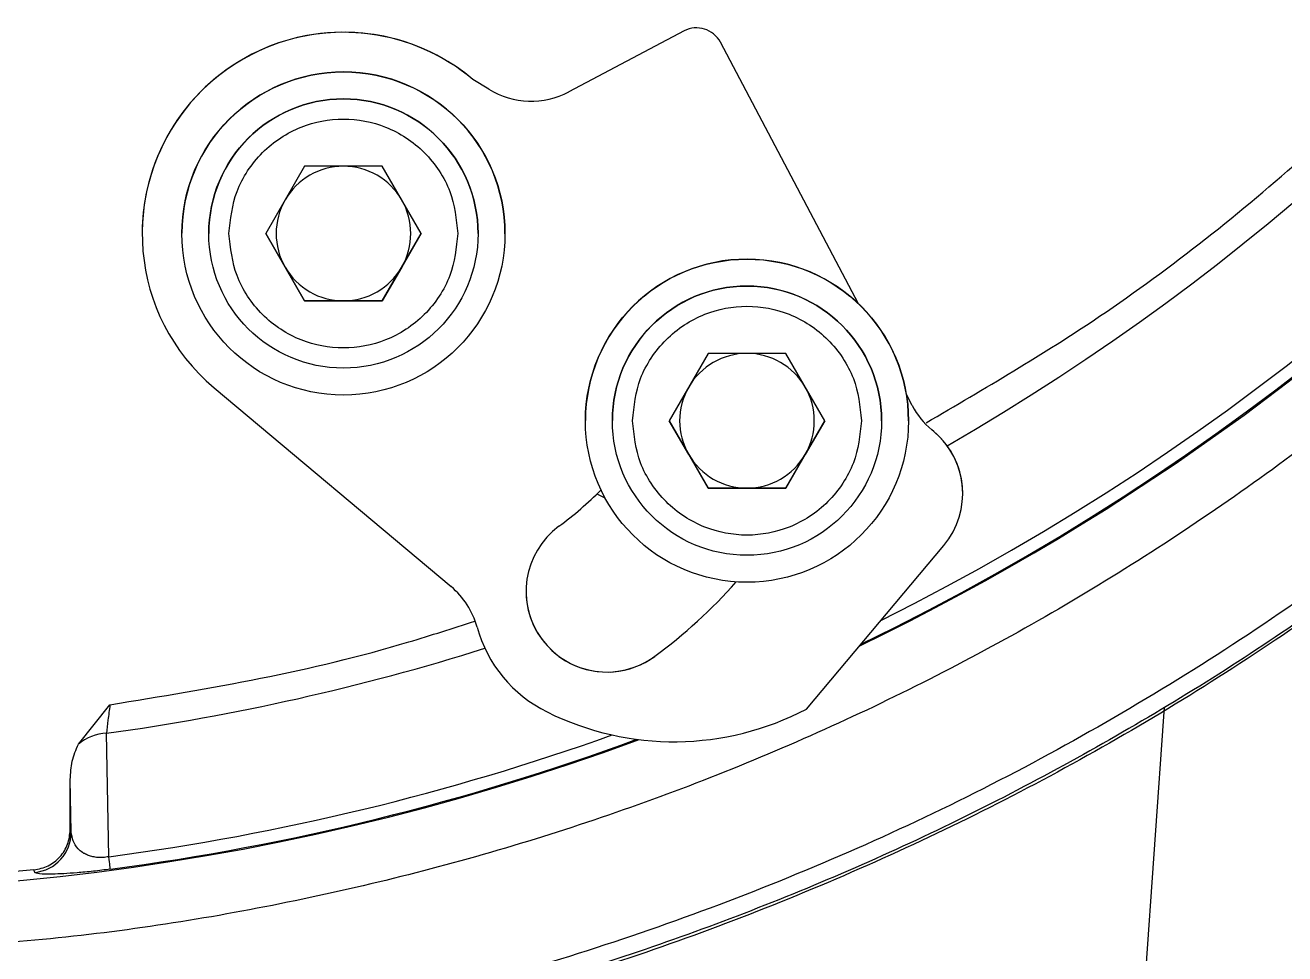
# Model space of a CAD drawing. Header units: millimetres. Extents: x 1953 to 4389, y 564 to 2287.
# Drawn here: x 2614.29 to 2661.08, y 1935.19 to 1969.67 of the extents above; entities that cross this region are included whole.
import ezdxf

# ---------------------------------------------------------------- set-up
doc = ezdxf.new("R2010")
doc.units = ezdxf.units.MM

msp = doc.modelspace()

# ---------------------------------------------------------------- linework, layer by layer
at = {"color": 7, "linetype": 'Continuous', "lineweight": 25}
for p, q in [((2638.763, 1969.46), (2634.483, 1967.201)), ((2638.763, 1969.46), (2634.483, 1967.201)), ((2638.763, 1969.46), (2638.763, 1969.46)), ((2645.242, 1959.327), (2640.114, 1969.042)), ((2640.114, 1969.042), (2640.114, 1969.042)), ((2645.242, 1959.327), (2640.114, 1969.042)), ((2631.518, 1967.295), (2630.917, 1967.662)), ((2630.917, 1967.662), (2630.917, 1967.662)), ((2631.518, 1967.295), (2630.917, 1967.662)), ((2631.518, 1967.295), (2631.518, 1967.295)), ((2634.483, 1967.201), (2634.483, 1967.201)), ((2624.67, 1964.437), (2623.226, 1961.937)), ((2627.556, 1964.437), (2624.67, 1964.437)), ((2629, 1961.937), (2627.556, 1964.437)), ((2618.639, 1961.945), (2618.639, 1961.945)), ((2620.113, 1961.943), (2620.113, 1961.943)), ((2621.113, 1961.942), (2621.113, 1961.942)), ((2623.226, 1961.937), (2624.67, 1959.437)), ((2623.948, 1960.687), (2623.226, 1961.937)), ((2627.556, 1959.437), (2629, 1961.937)), ((2629, 1961.937), (2628.278, 1960.687)), ((2631.113, 1961.931), (2631.113, 1961.931)), ((2632.113, 1961.93), (2632.113, 1961.93)), ((2624.67, 1959.437), (2623.948, 1960.687)), ((2628.278, 1960.687), (2627.556, 1959.437)), ((2624.67, 1959.437), (2627.556, 1959.437)), ((2624.67, 1959.437), (2624.67, 1959.437)), ((2626.113, 1959.437), (2624.67, 1959.437)), ((2627.556, 1959.437), (2626.113, 1959.437)), ((2627.556, 1959.437), (2627.556, 1959.437)), ((2639.658, 1957.485), (2638.214, 1954.985)), ((2642.545, 1957.485), (2639.658, 1957.485)), ((2643.988, 1954.985), (2642.545, 1957.485)), ((2621.309, 1956.211), (2630.111, 1948.825)), ((2647.238, 1955.545), (2647.023, 1955.953)), ((2647.238, 1955.545), (2647.023, 1955.953)), ((2647.238, 1955.545), (2647.238, 1955.545)), ((2635.101, 1954.991), (2635.101, 1954.991)), ((2636.101, 1954.99), (2636.101, 1954.99)), ((2638.214, 1954.985), (2639.658, 1952.485)), ((2638.936, 1953.735), (2638.214, 1954.985)), ((2642.545, 1952.485), (2643.988, 1954.985)), ((2643.988, 1954.985), (2643.266, 1953.735)), ((2646.101, 1954.979), (2646.101, 1954.979)), ((2647.101, 1954.978), (2647.101, 1954.978)), ((2648.041, 1954.581), (2647.963, 1954.647)), ((2647.963, 1954.647), (2647.963, 1954.647)), ((2648.041, 1954.581), (2647.963, 1954.647)), ((2648.041, 1954.581), (2648.041, 1954.581)), ((2639.658, 1952.485), (2638.936, 1953.735)), ((2643.266, 1953.735), (2642.545, 1952.485)), ((2635.529, 1952.263), (2635.826, 1952.125)), ((2639.658, 1952.485), (2642.545, 1952.485)), ((2639.658, 1952.485), (2639.658, 1952.485)), ((2641.101, 1952.485), (2639.658, 1952.485)), ((2642.545, 1952.485), (2641.101, 1952.485)), ((2642.545, 1952.485), (2642.545, 1952.485)), ((2649.113, 1952.28), (2649.113, 1952.28)), ((2643.311, 1944.276), (2648.411, 1950.355)), ((2637.674, 1946.234), (2637.674, 1946.234)), ((2616.268, 1942.971), (2617.442, 1944.436)), ((2655.504, 1928.669), (2656.605, 1944.347)), ((2617.396, 1938.789), (2617.315, 1943.376)), ((2616, 1939.699), (2615.968, 1941.663)), ((2615.968, 1939.793), (2615.968, 1941.663)), ((2614.619, 1938.3), (2612.176, 1938.087)), ((2614.651, 1938.208), (2614.619, 1938.3))]:
    msp.add_line(p, q, dxfattribs=at)
at = {"color": 7, "linetype": 'Continuous', "lineweight": 25, "flags": 128}
for points in [[(2616, 1939.699), (2615.982, 1939.752), (2615.968, 1939.793)], [(2617.457, 1938.328), (2617.455, 1938.342), (2617.452, 1938.369), (2617.447, 1938.409), (2617.44, 1938.462), (2617.431, 1938.527), (2617.421, 1938.604), (2617.409, 1938.692), (2617.396, 1938.789)]]:
    msp.add_lwpolyline(points, dxfattribs=at)
at = {"color": 7, "linetype": 'Continuous', "lineweight": 25}
for centre, radius in [((2626.113, 1961.937), 6), ((2626.113, 1961.937), 5), ((2641.101, 1954.985), 6), ((2641.101, 1954.985), 5)]:
    msp.add_circle(centre, radius, dxfattribs=at)
for centre, radius, start, end in [((2605.468, 2028.98), 91.48, 295.79271, 180), ((2605.468, 2028.98), 91.48, 180, 290.22656), ((2605.468, 2028.98), 91.441, 295.84596, 351.20762), ((2605.468, 2028.98), 90.976, 296.50811, 351.20762), ((2605.468, 2028.98), 86.42, 299.88973, 350.7957), ((2639.23, 1968.575), 1, 27.8252, 117.8252), ((2639.23, 1968.575), 1, 27.8252, 117.8252), ((2626.113, 1961.937), 7.474, 50, 230), ((2626.113, 1961.937), 7.474, 50, 179.9388), ((2626.113, 1961.937), 6, 359.9388, 179.8775), ((2633.083, 1969.854), 3, 238.5537, 297.8252), ((2633.083, 1969.854), 3, 238.5537, 297.8252), ((2626.113, 1961.937), 5, 359.9997, 179.9388), ((2626.113, 1961.937), 2.5, 89.9997, 149.9997), ((2626.113, 1961.937), 2.5, 29.9997, 89.9997), ((2626.113, 1961.937), 2.5, 149.9997, 209.9997), ((2626.113, 1961.937), 2.5, 329.9997, 29.9997), ((2626.113, 1961.937), 2.5, 209.9997, 269.9997), ((2626.113, 1961.937), 2.5, 269.9997, 329.9997), ((2641.101, 1954.985), 6, 359.9388, 179.8775), ((2641.101, 1954.985), 5, 359.9997, 179.9388), ((2641.101, 1954.985), 2.5, 89.9997, 149.9997), ((2641.101, 1954.985), 2.5, 29.9997, 89.9997), ((2641.101, 1954.985), 2.5, 149.9997, 209.9997), ((2641.101, 1954.985), 2.5, 329.9997, 29.9997), ((2649.891, 1956.945), 3, 207.8252, 230), ((2649.891, 1956.945), 3, 207.8252, 230), ((2646.113, 1952.283), 3, 320, 50), ((2646.113, 1952.283), 3, 359.9388, 50), ((2641.101, 1954.985), 2.5, 209.9997, 269.9997), ((2641.101, 1954.985), 2.5, 269.9997, 329.9997), ((2626.113, 1961.937), 13.5, 306.3628, 315.1303), ((2635.896, 1948.649), 3, 126.3628, 306.3628), ((2626.113, 1961.937), 19.5, 306.3628, 318.4311), ((2626.113, 1961.937), 19.5, 306.3628, 318.431), ((2628.182, 1946.527), 3, 15.3829, 50), ((2635.896, 1948.65), 3, 179.9388, 306.3628), ((2635.896, 1948.649), 5, 195.3829, 243.7074), ((2605.468, 2028.98), 86.42, 277.87924, 287.43853), ((2638.389, 1953.645), 10.583, 243.5885, 297.7159), ((2617.398, 1941.606), 1.772, 92.7061, 129.6354), ((2605.468, 2028.98), 90.976, 277.53416, 289.67251), ((2605.468, 2028.98), 91.441, 277.53416, 290.18053), ((2614.5, 1939.701), 1.5, 275.7884, 359.9113)]:
    msp.add_arc(centre, radius, start, end, dxfattribs=at)
for points in [[(2699.208, 2028.98), (2699.121, 2025.913), (2698.947, 2019.777), (2697.544, 2010.663), (2695.319, 2001.725), (2692.211, 1993.05), (2688.273, 1984.72), (2683.535, 1976.817), (2678.047, 1969.416), (2671.859, 1962.589), (2665.032, 1956.402), (2657.631, 1950.913), (2649.728, 1946.176), (2641.398, 1942.237), (2632.723, 1939.129), (2623.785, 1936.904), (2614.671, 1935.501), (2608.535, 1935.327), (2605.468, 1935.24)], [(2703.141, 2018.191), (2702.617, 2014.539), (2701.569, 2007.236), (2698.45, 1996.593), (2694.242, 1986.35), (2688.886, 1976.649), (2682.482, 1967.61), (2675.1, 1959.348), (2666.838, 1951.967), (2657.799, 1945.562), (2648.098, 1940.207), (2637.855, 1935.999), (2627.212, 1932.879), (2619.909, 1931.831), (2616.257, 1931.307)], [(2702.939, 2011.648), (2702.252, 2008.354), (2700.88, 2001.766), (2697.559, 1992.213), (2693.355, 1983.03), (2688.219, 1974.327), (2682.23, 1966.19), (2675.443, 1958.706), (2667.929, 1951.95), (2659.767, 1945.996), (2651.042, 1940.897), (2641.841, 1936.733), (2632.274, 1933.453), (2625.68, 1932.109), (2622.383, 1931.436)], [(2670.222, 1954.231), (2667.925, 1952.344), (2663.332, 1948.57), (2655.832, 1943.725), (2647.961, 1939.524), (2639.732, 1936.077), (2631.237, 1933.324), (2625.41, 1932.149), (2622.496, 1931.561)]]:
    msp.add_open_spline(points, degree=3, dxfattribs=at)
for points, knots in [([(2647.752, 1954.908), (2649.93, 1956.182), (2654.915, 1959.096), (2661.98, 1964.75), (2668.944, 1971.582), (2675.063, 1979.192), (2680.286, 1987.44), (2684.514, 1996.235), (2687.791, 2005.443), (2689.066, 2011.818), (2689.704, 2015.006)], [0, 0, 0, 0, 0.099849, 0.228442, 0.357035, 0.485628, 0.614221, 0.742814, 0.871407, 1, 1, 1, 1]), ([(2621.863, 1961.937), (2621.92, 1962.471), (2622.007, 1963.294), (2622.537, 1964.283), (2623.086, 1964.963), (2623.766, 1965.515), (2624.756, 1966.029), (2626.113, 1966.289), (2627.47, 1966.029), (2628.459, 1965.515), (2629.14, 1964.963), (2629.689, 1964.283), (2630.219, 1963.294), (2630.306, 1962.471), (2630.363, 1961.937)], [0, 0, 0, 0, 0.119728, 0.18418, 0.25, 0.31582, 0.380272, 0.5, 0.619728, 0.68418, 0.75, 0.81582, 0.880272, 1, 1, 1, 1]), ([(2630.363, 1961.937), (2630.306, 1961.402), (2630.219, 1960.58), (2629.689, 1959.59), (2629.14, 1958.91), (2628.459, 1958.358), (2627.47, 1957.844), (2626.113, 1957.584), (2624.756, 1957.844), (2623.766, 1958.358), (2623.085, 1958.91), (2622.537, 1959.59), (2622.007, 1960.58), (2621.92, 1961.402), (2621.863, 1961.937)], [0, 0, 0, 0, 0.119728, 0.18418, 0.25, 0.31582, 0.380272, 0.5, 0.619728, 0.68418, 0.75, 0.81582, 0.880272, 1, 1, 1, 1]), ([(2636.851, 1954.985), (2636.908, 1955.519), (2636.995, 1956.342), (2637.525, 1957.331), (2638.074, 1958.011), (2638.755, 1958.563), (2639.744, 1959.077), (2641.101, 1959.337), (2642.458, 1959.077), (2643.448, 1958.563), (2644.129, 1958.011), (2644.677, 1957.331), (2645.207, 1956.342), (2645.294, 1955.519), (2645.351, 1954.985)], [0, 0, 0, 0, 0.119728, 0.18418, 0.25, 0.31582, 0.380272, 0.5, 0.619728, 0.68418, 0.75, 0.81582, 0.880272, 1, 1, 1, 1]), ([(2645.351, 1954.985), (2645.294, 1954.45), (2645.207, 1953.628), (2644.677, 1952.638), (2644.129, 1951.958), (2643.448, 1951.406), (2642.458, 1950.893), (2641.101, 1950.632), (2639.744, 1950.893), (2638.755, 1951.406), (2638.074, 1951.958), (2637.525, 1952.638), (2636.995, 1953.628), (2636.908, 1954.45), (2636.851, 1954.985)], [0, 0, 0, 0, 0.119728, 0.18418, 0.25, 0.31582, 0.380272, 0.5, 0.619728, 0.68418, 0.75, 0.81582, 0.880272, 1, 1, 1, 1]), ([(2617.442, 1944.436), (2619.308, 1944.741), (2623.042, 1945.351), (2627.563, 1946.427), (2630.175, 1947.279), (2630.989, 1947.545)], [0, 0, 0, 0, 0.4077377, 0.8154754, 1, 1, 1, 1]), ([(2617.442, 1944.436), (2617.416, 1944.24), (2617.364, 1943.848), (2617.331, 1943.533), (2617.315, 1943.376)], [0, 0, 0, 0, 0.502434, 1, 1, 1, 1]), ([(2615.968, 1941.663), (2615.979, 1941.891), (2616.002, 1942.344), (2616.179, 1942.762), (2616.268, 1942.971)], [0, 0, 0, 0, 0.501105, 1, 1, 1, 1]), ([(2614.619, 1938.3), (2614.801, 1938.339), (2615.162, 1938.416), (2615.604, 1938.767), (2615.909, 1939.241), (2615.948, 1939.609), (2615.968, 1939.793)], [0, 0, 0, 0, 0.250514, 0.50007, 0.74999, 1, 1, 1, 1]), ([(2617.396, 1938.789), (2617.325, 1938.778), (2617.183, 1938.756), (2616.98, 1938.76), (2616.799, 1938.788), (2616.633, 1938.835), (2616.539, 1938.879), (2616.492, 1938.906), (2616.486, 1938.909), (2616.462, 1938.923), (2616.373, 1938.978), (2616.094, 1939.216), (2616.042, 1939.485), (2616, 1939.699)], [0, 0, 0, 0, 0.058872, 0.118076, 0.181704, 0.251258, 0.33051, 0.330822, 0.333623, 0.341737, 0.373322, 0.501634, 1, 1, 1, 1]), ([(2617.457, 1938.328), (2617.244, 1938.301), (2616.803, 1938.246), (2616.212, 1938.192), (2615.701, 1938.156), (2615.188, 1938.138), (2614.753, 1938.148), (2614.686, 1938.188), (2614.651, 1938.208)], [0, 0, 0, 0, 0.1205845, 0.248868, 0.3727771, 0.5012581, 0.7408272, 1, 1, 1, 1])]:
    msp.add_open_spline(points, degree=3, knots=knots, dxfattribs=at)

doc.saveas('drawing.dxf')
